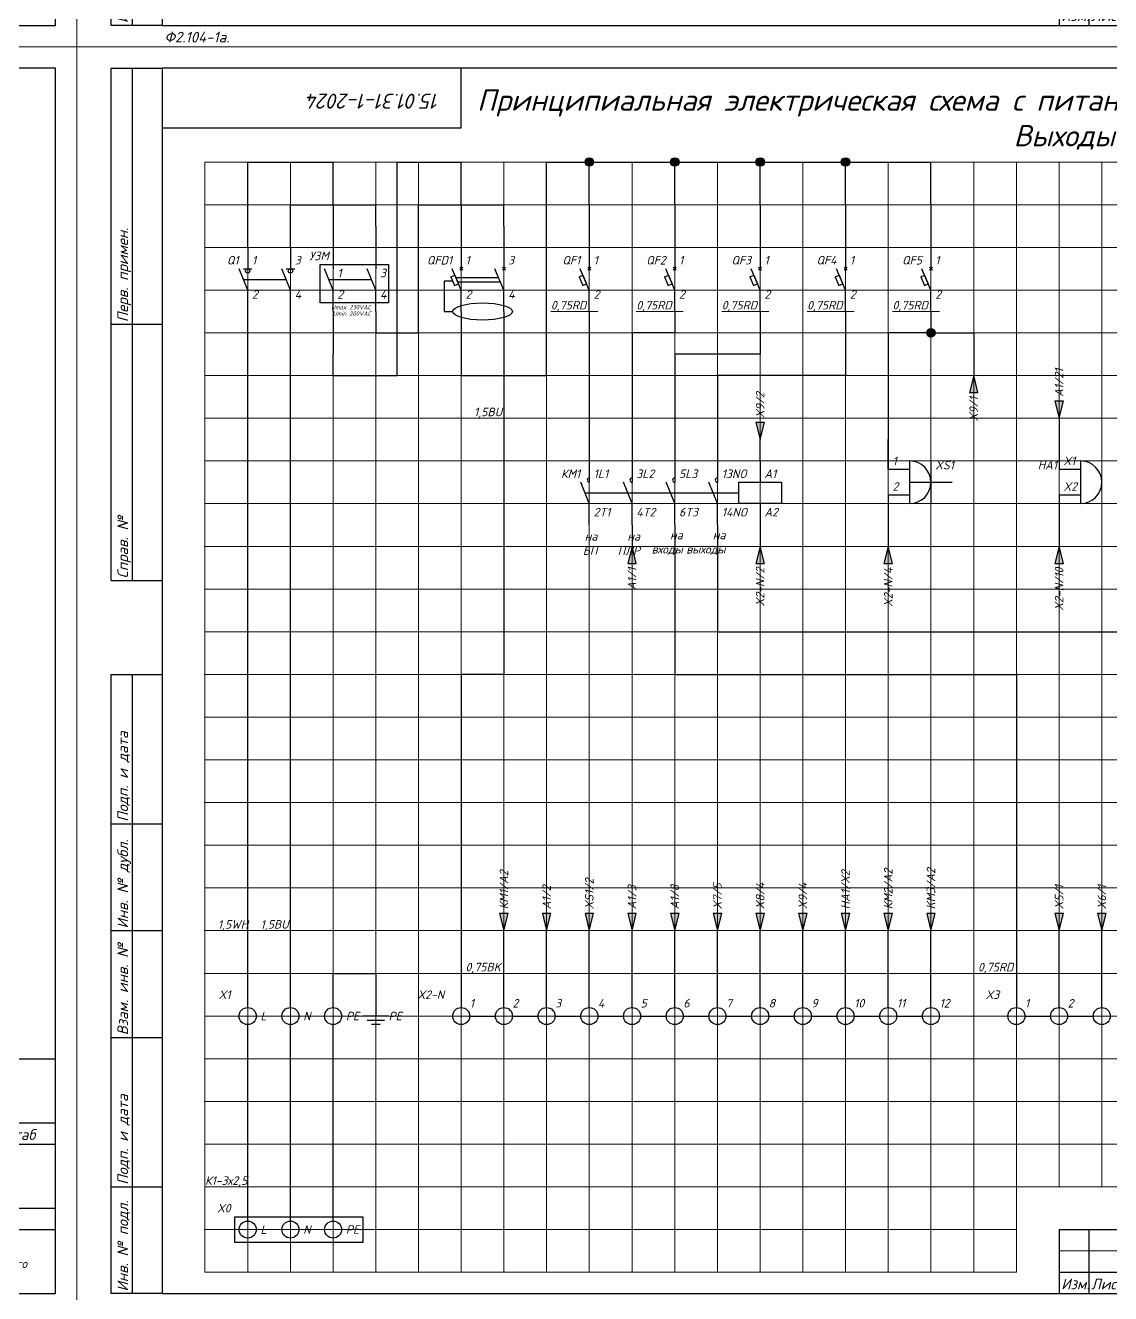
# Model space of a CAD drawing. Header units: millimetres. Extents: x 0 to 53000, y -591 to 24400.
# Drawn here: x 6307.9 to 6562.1, y 8 to 305 of the extents above; entities that cross this region are included whole.
import ezdxf
from ezdxf.enums import TextEntityAlignment as Align

# ---------------------------------------------------------------- set-up
doc = ezdxf.new("R2010")
doc.units = ezdxf.units.MM
for name, color, linetype, lineweight in [('4', 4, 'Continuous', 15), ('Основная', 7, 'Continuous', 30), ('Тонкая для кабелей', 7, 'Continuous', 15)]:
    doc.layers.add(name, color=color, linetype=linetype, lineweight=lineweight)
doc.layers.add('Привязки', color=2, linetype='Continuous', lineweight=0, plot=False, transparency=0.8)
doc.layers.add('рамка', color=253, linetype='Continuous', lineweight=5, transparency=0.8)
doc.styles.add('текст', font='isocpeui.ttf')

# ---------------------------------------------------------------- blocks, each defined once
blk = doc.blocks.new('*U109')
for p, q in [((230, 60), (415, 60)), ((415, 60), (415, 60)), ((415, 60), (415, 60)), ((295, 45), (415, 45)), ((365, 40), (415, 40)), ((365, 25), (415, 25)), ((295, 20), (415, 20))]:
    blk.add_line(p, q)
blk.add_lwpolyline([(20, 5), (415, 5), (415, 292), (20, 292)], close=True)
at = {"layer": 'Привязки'}
blk.add_lwpolyline([(0, 0), (420, 0), (420, 297), (0, 297)], close=True, dxfattribs=at)
at = {"layer": 'рамка'}
blk.add_lwpolyline([(0, 297), (420, 297), (420, 0), (0, 0)], close=True, dxfattribs=at)
at = {"style": 'текст'}
for s, height, p in [('Масштаб', 2.5, (397.5, 41)), ('А4', 0.025, (419.61, 0.01)), ('А2', 0.00833, (419.87, 0)), ('А1', 0.00625, (419.9, 0)), ('А0', 0.005, (419.92, 0))]:
    blk.add_text(s, height=height, dxfattribs=at).set_placement(p)
for tag, p, height in [('12', (90, 292), 0.00000373), ('13', (90, 292), 0.00000373), ('27', (90, 292), 0.00000522), ('29', (105, 279), 3.5), ('28', (415, 60), 0.0000438), ('ИЗМ4', (230.5, 56), 2.5), ('ЛИСТИЗМ4', (237.5, 56), 2.5), ('№ДОКУМИЗМ4', (247.5, 56), 2.5), ('ПОДПИЗМ4', (270.5, 56), 2.5), ('ДАТАИЗМ4', (285.5, 56), 2.5), ('ИЗМ3', (230.5, 51), 2.5), ('ЛИСТИЗМ3', (237.5, 51), 2.5), ('№ДОКУМИЗМ3', (247.5, 51), 2.5), ('ПОДПИЗМ3', (270.5, 51), 2.5), ('ДАТАИЗМ3', (285.5, 51), 2.5), ('ОБОЗНАЧЕНИЕ', (300, 51), 5), ('ИЗМ2', (230.5, 46), 2.5), ('ЛИСТИЗМ2', (237.5, 46), 2.5), ('№ДОКУМИЗМ2', (247.5, 46), 2.5), ('ПОДПИЗМ2', (270.5, 46), 2.5), ('ДАТАИЗМ2', (285.5, 46), 2.5), ('ИЗМ1', (230.5, 41), 2.5), ('ЛИСТИЗМ1', (237.5, 41), 2.5), ('№ДОКУМИЗМ1', (247.5, 41), 2.5), ('ПОДПИЗМ1', (270.5, 41), 2.5), ('ДАТАИЗМ1', (285.5, 41), 2.5), ('РАЗРАБ', (247.5, 31), 2.5), ('ДАТАРАЗРАБ', (285.5, 31), 2.5), ('ПРОВ', (247.5, 26), 2.5), ('ДАТАПРОВ', (285.5, 26), 2.5), ('ТКОНТР', (247.5, 21), 2.5), ('ДАТАТКОНТР', (285.5, 21), 2.5), ('ЛИСТОВ', (400.5, 21), 2.5), ('10', (230.5, 16), 2.5), ('11', (247.5, 16), 2.5), ('НКОНТР', (247.5, 11), 2.5), ('ДАТАНКОНТР', (285.5, 11), 2.5), ('УТВ', (247.5, 6), 2.5), ('ДАТАУТВ', (285.5, 6), 2.5)]:
    blk.add_attdef(tag, p, '', height=height, dxfattribs=at)
for tag, p, height, rotation in [('ОБОЗНАЧЕНИЕ-ВЕРХ', (85, 286), 3.5, 180), ('ПРИМЕНЯЕМОСТЬ', (19, 232.5), 2.5, 90), ('СПРАВ№', (19, 172.5), 2.5, 90), ('ДАТАУЧЁТАДУБЛ', (19, 115.5), 2.5, 90), ('ИНВ№ДУБЛ', (19, 90.5), 2.5, 90), ('ВЗАМИНВ№', (19, 65.5), 2.5, 90), ('ДАТАУЧЁТА', (19, 30.5), 2.5, 90), ('ИНВ№ПОДЛ', (19, 5.5), 2.5, 90)]:
    blk.add_attdef(tag, p, '', height=height, rotation=rotation, dxfattribs=at)
blk.add_attdef('30', text='', height=5, dxfattribs=at).set_placement((355, 64), align=Align.MIDDLE)
for tag, height, p in [('НАИМЕНОВАНИЕ1', 5, (330, 36)), ('НАИМЕНОВАНИЕ2', 3.5, (330, 31)), ('МАССА', 3.5, (388.5, 31)), ('МАСШТАБ', 3.5, (406, 31)), ('НАИМЕНОВАНИЕ3', 3.5, (330, 26)), ('НАИМЕНОВАНИЕ4', 2.5, (330, 21)), ('ЛИСТ', 2.5, (380.5, 21)), ('МАТЕРИАЛ1', 2.5, (330, 16)), ('ПРЕДПРИЯТИЕ1', 3.5, (390, 16)), ('МАТЕРИАЛ2', 2.5, (330, 11)), ('ПРЕДПРИЯТИЕ2', 3.5, (390, 11)), ('ПРЕДПРИЯТИЕ3', 3.5, (390.02, 6)), ('МАТЕРИАЛ3', 2.5, (330, 6))]:
    blk.add_attdef(tag, text='', height=height, dxfattribs=at).set_placement(p, align=Align.CENTER)
for tag, p in [('ЛИТЕРА', (367.5, 31)), ('ЛИТЕРА2', (372.5, 31)), ('ЛИТЕРА3', (377.5, 31))]:
    blk.add_attdef(tag, text='', height=2.5, dxfattribs=at).set_placement(p, align=Align.RIGHT)
for tag, p in [('ИНДЕКС', (367.5, 31)), ('ИНДЕКС2', (372.5, 31)), ('ИНДЕКС3', (377.5, 31))]:
    blk.add_attdef(tag, text='', height=2.5, dxfattribs=at).set_placement(p, align=Align.TOP_LEFT)
blk = doc.blocks.new('*U110')
for p, q in [((8, 232), (8, 292)), ((8, 292), (20, 292)), ((13, 232), (13, 292)), ((90, 292), (90, 292)), ((90, 292), (90, 292)), ((90, 278), (90, 292)), ((90, 292), (90, 292)), ((90, 292), (90, 292)), ((90, 292), (90, 292)), ((20, 278), (90, 278)), ((8, 232), (20, 232)), ((8, 172), (8, 232)), ((13, 172), (13, 232)), ((8, 172), (20, 172)), ((8, 115), (8, 150)), ((8, 150), (20, 150)), ((13, 115), (13, 150)), ((8, 90), (8, 115)), ((8, 115), (20, 115)), ((13, 90), (13, 115)), ((8, 65), (8, 90)), ((8, 90), (20, 90)), ((13, 65), (13, 90)), ((8, 30), (8, 65)), ((8, 65), (20, 65)), ((13, 30), (13, 65)), ((8, 5), (8, 30)), ((8, 30), (20, 30)), ((13, 5), (13, 30)), ((230, 20), (415, 20)), ((230, 20), (230, 5)), ((237, 20), (237, 5)), ((230, 10), (295, 10)), ((20, 5), (8, 5)), ((230, 5), (295, 5))]:
    blk.add_line(p, q)
blk.add_lwpolyline([(20, 5), (415, 5), (415, 292), (20, 292)], close=True)
at = {"layer": '4'}
blk.add_line((230, 15), (295, 15), dxfattribs=at)
at = {"layer": 'Привязки'}
blk.add_lwpolyline([(0, 0), (420, 0), (420, 297), (0, 297)], close=True, dxfattribs=at)
at = {"layer": 'рамка'}
blk.add_lwpolyline([(0, 297), (420, 297), (420, 0), (0, 0)], close=True, dxfattribs=at)
at = {"style": 'текст'}
for s, p in [('Перв. примен.', (12, 232.5)), ('Справ. №', (12, 172.5)), ('Подп. и дата', (12, 115.5)), ('Инв. № дубл.', (12, 90.5)), ('Взам. инв. №', (12, 65.5)), ('Подп. и дата', (12, 30.5)), ('Инв. № подл.', (12, 5.5))]:
    blk.add_text(s, height=2.5, rotation=90, dxfattribs=at).set_placement(p)
for s, height, p in [('Изм.', 2.5, (230.5, 6)), ('Лист', 2.5, (237.5, 6)), ('Ф2.104-1.', 0.005, (20, 4.99)), ('Ф2.104-1а.', 2.5, (20.5, 1))]:
    blk.add_text(s, height=height, dxfattribs=at).set_placement(p)
for tag, p, height in [('12', (90, 292), 0.00000373), ('13', (90, 292), 0.00000373), ('27', (90, 292), 0.00000522), ('29', (105, 249), 3.5), ('ИЗМ2', (230.5, 16), 2.5), ('ЛИСТИЗМ2', (237.5, 16), 2.5), ('№ДОКУМИЗМ2', (247.5, 16), 2.5), ('28', (415, 20), 0.0000438), ('ОБОЗНАЧЕНИЕ', (300, 11), 5), ('ИЗМ1', (230.5, 11), 2.5), ('ЛИСТИЗМ1', (237.5, 11), 2.5), ('№ДОКУМИЗМ1', (247.5, 11), 2.5), ('ПОДПИЗМ1', (270.5, 11), 2.5), ('ДАТАИЗМ1', (285.5, 11), 2.5), ('ДАТАНКОНТР', (285.5, 11), 2.5), ('ДАТАУТВ', (285.5, 6), 2.5), ('РАЗРАБ', (415, 5), 0.0000135), ('ЛИСТОВ', (415, 5), 0.0000135), ('ПРОВ', (415, 5), 0.0000135), ('ТКОНТР', (415, 5), 0.0000135), ('НКОНТР', (415, 5), 0.0000135), ('УТВ', (415, 5), 0.0000135), ('10', (415, 5), 0.0000135), ('11', (415, 5), 0.0000135), ('ПОДПИЗМ2', (415, 5), 0.0000135), ('ДАТАИЗМ2', (415, 5), 0.0000135), ('ИЗМ3', (415, 5), 0.0000135), ('ЛИСТИЗМ3', (415, 5), 0.0000135), ('№ДОКУМИЗМ3', (415, 5), 0.0000135), ('ПОДПИЗМ3', (415, 5), 0.0000135), ('ДАТАИЗМ3', (415, 5), 0.0000135), ('ИЗМ4', (415, 5), 0.0000135), ('ЛИСТИЗМ4', (415, 5), 0.0000135), ('№ДОКУМИЗМ4', (415, 5), 0.0000135), ('ПОДПИЗМ4', (415, 5), 0.0000135), ('ДАТАИЗМ4', (415, 5), 0.0000135), ('ДАТАРАЗРАБ', (415, 5), 0.0000135), ('ДАТАПРОВ', (415, 5), 0.0000135), ('ДАТАТКОНТР', (415, 5), 0.0000135)]:
    blk.add_attdef(tag, p, '', height=height, dxfattribs=at)
for tag, p, height, rotation in [('ОБОЗНАЧЕНИЕ-ВЕРХ', (85, 286), 3.5, 180), ('ПРИМЕНЯЕМОСТЬ', (19, 232.5), 2.5, 90), ('СПРАВ№', (19, 172.5), 2.5, 90), ('ДАТАУЧЁТАДУБЛ', (19, 115.5), 2.5, 90), ('ИНВ№ДУБЛ', (19, 90.5), 2.5, 90), ('ВЗАМИНВ№', (19, 65.5), 2.5, 90), ('ДАТАУЧЁТА', (19, 30.5), 2.5, 90), ('ИНВ№ПОДЛ', (19, 5.5), 2.5, 90)]:
    blk.add_attdef(tag, p, '', height=height, rotation=rotation, dxfattribs=at)
blk.add_attdef('30', text='', height=5, dxfattribs=at).set_placement((355, 34), align=Align.MIDDLE)
for tag, height, p in [('ЛИСТ', 2.5, (410, 9)), ('НАИМЕНОВАНИЕ1', 0.000027, (415, 5)), ('НАИМЕНОВАНИЕ2', 0.0000189, (415, 5)), ('НАИМЕНОВАНИЕ3', 0.0000189, (415, 5)), ('НАИМЕНОВАНИЕ4', 0.0000135, (415, 5)), ('МАССА', 0.0000189, (415, 5)), ('МАСШТАБ', 0.0000189, (415, 5)), ('МАТЕРИАЛ1', 0.0000135, (415, 5)), ('МАТЕРИАЛ2', 0.0000135, (415, 5)), ('МАТЕРИАЛ3', 0.0000135, (415, 5)), ('ПРЕДПРИЯТИЕ1', 0.0000189, (415, 5)), ('ПРЕДПРИЯТИЕ2', 0.0000189, (415, 5)), ('ПРЕДПРИЯТИЕ3', 0.0000189, (415, 5))]:
    blk.add_attdef(tag, text='', height=height, dxfattribs=at).set_placement(p, align=Align.CENTER)
for tag in ['ЛИТЕРА', 'ЛИТЕРА2', 'ЛИТЕРА3']:
    blk.add_attdef(tag, text='', height=0.0000135, dxfattribs=at).set_placement((415, 5), align=Align.RIGHT)
for tag in ['ИНДЕКС', 'ИНДЕКС2', 'ИНДЕКС3']:
    blk.add_attdef(tag, text='', height=0.0000135, dxfattribs=at).set_placement((415, 5), align=Align.TOP_LEFT)

msp = doc.modelspace()

# ---------------------------------------------------------------- hatches: boundary and pattern name
at = {"layer": 'Основная'}
h = msp.add_hatch(color=256, dxfattribs=at)
h.dxf.hatch_style = 1
h.paths.add_polyline_path([(6440, 273), (6440, 274, 0.414213562), (6439, 273)])
h.paths.add_polyline_path([(6441, 273, 0.414213562), (6440, 274), (6440, 273)])
h.paths.add_polyline_path([(6439, 273, 0.414213562), (6440, 272), (6440, 273)])
h.paths.add_polyline_path([(6440, 273), (6440, 272, 0.414213562), (6441, 273)])
h = msp.add_hatch(color=256, dxfattribs=at)
h.dxf.hatch_style = 1
h.paths.add_polyline_path([(6460, 273), (6460, 274, 0.414213562), (6459, 273)])
h.paths.add_polyline_path([(6461, 273, 0.414213562), (6460, 274), (6460, 273)])
h.paths.add_polyline_path([(6459, 273, 0.414213562), (6460, 272), (6460, 273)])
h.paths.add_polyline_path([(6460, 273), (6460, 272, 0.414213562), (6461, 273)])
h = msp.add_hatch(color=256, dxfattribs=at)
h.dxf.hatch_style = 1
h.paths.add_polyline_path([(6480, 273), (6480, 274, 0.414213562), (6479, 273)])
h.paths.add_polyline_path([(6481, 273, 0.414213562), (6480, 274), (6480, 273)])
h.paths.add_polyline_path([(6479, 273, 0.414213562), (6480, 272), (6480, 273)])
h.paths.add_polyline_path([(6480, 273), (6480, 272, 0.414213562), (6481, 273)])
h = msp.add_hatch(color=256, dxfattribs=at)
h.dxf.hatch_style = 1
h.paths.add_polyline_path([(6500, 273), (6500, 274, 0.414213562), (6499, 273)])
h.paths.add_polyline_path([(6501, 273, 0.414213562), (6500, 274), (6500, 273)])
h.paths.add_polyline_path([(6499, 273, 0.414213562), (6500, 272), (6500, 273)])
h.paths.add_polyline_path([(6500, 273), (6500, 272, 0.414213562), (6501, 273)])
h = msp.add_hatch(color=256, dxfattribs=at)
h.dxf.hatch_style = 1
h.paths.add_polyline_path([(6520, 233), (6520, 234, 0.414213562), (6519, 233)])
h.paths.add_polyline_path([(6521, 233, 0.414213562), (6520, 234), (6520, 233)])
h.paths.add_polyline_path([(6519, 233, 0.414213562), (6520, 232), (6520, 233)])
h.paths.add_polyline_path([(6520, 233), (6520, 232, 0.414213562), (6521, 233)])
h = msp.add_hatch(color=256, dxfattribs=at)
h.dxf.hatch_style = 1
h.paths.add_polyline_path([(6530, 223), (6529, 219), (6530, 219)])
h.paths.add_polyline_path([(6530, 223), (6530, 219), (6531, 219)])
h = msp.add_hatch(color=256, dxfattribs=at)
h.dxf.hatch_style = 1
h.paths.add_polyline_path([(6550, 213), (6551, 217), (6550, 217)])
h.paths.add_polyline_path([(6550, 213), (6550, 217), (6549, 217)])
h = msp.add_hatch(color=256, dxfattribs=at)
h.dxf.hatch_style = 1
h.paths.add_polyline_path([(6480, 208), (6481, 212), (6480, 212)])
h.paths.add_polyline_path([(6480, 208), (6480, 212), (6479, 212)])
h = msp.add_hatch(color=256, dxfattribs=at)
h.dxf.hatch_style = 1
h.paths.add_polyline_path([(6450, 183), (6449, 179), (6450, 179)])
h.paths.add_polyline_path([(6450, 183), (6450, 179), (6451, 179)])
h = msp.add_hatch(color=256, dxfattribs=at)
h.dxf.hatch_style = 1
h.paths.add_polyline_path([(6480, 183), (6479, 179), (6480, 179)])
h.paths.add_polyline_path([(6480, 183), (6480, 179), (6481, 179)])
h = msp.add_hatch(color=256, dxfattribs=at)
h.dxf.hatch_style = 1
h.paths.add_polyline_path([(6510, 183), (6509, 179), (6510, 179)])
h.paths.add_polyline_path([(6510, 183), (6510, 179), (6511, 179)])
h = msp.add_hatch(color=256, dxfattribs=at)
h.dxf.hatch_style = 1
h.paths.add_polyline_path([(6550, 183), (6549, 179), (6550, 179)])
h.paths.add_polyline_path([(6550, 183), (6550, 179), (6551, 179)])
h = msp.add_hatch(color=256, dxfattribs=at)
h.dxf.hatch_style = 1
h.paths.add_polyline_path([(6420, 93), (6421, 97), (6420, 97)])
h.paths.add_polyline_path([(6420, 93), (6420, 97), (6419, 97)])
h = msp.add_hatch(color=256, dxfattribs=at)
h.dxf.hatch_style = 1
h.paths.add_polyline_path([(6430, 93), (6431, 97), (6430, 97)])
h.paths.add_polyline_path([(6430, 93), (6430, 97), (6429, 97)])
h = msp.add_hatch(color=256, dxfattribs=at)
h.dxf.hatch_style = 1
h.paths.add_polyline_path([(6440, 93), (6441, 97), (6440, 97)])
h.paths.add_polyline_path([(6440, 93), (6440, 97), (6439, 97)])
h = msp.add_hatch(color=256, dxfattribs=at)
h.dxf.hatch_style = 1
h.paths.add_polyline_path([(6450, 93), (6451, 97), (6450, 97)])
h.paths.add_polyline_path([(6450, 93), (6450, 97), (6449, 97)])
h = msp.add_hatch(color=256, dxfattribs=at)
h.dxf.hatch_style = 1
h.paths.add_polyline_path([(6460, 93), (6461, 97), (6460, 97)])
h.paths.add_polyline_path([(6460, 93), (6460, 97), (6459, 97)])
h = msp.add_hatch(color=256, dxfattribs=at)
h.dxf.hatch_style = 1
h.paths.add_polyline_path([(6470, 93), (6471, 97), (6470, 97)])
h.paths.add_polyline_path([(6470, 93), (6470, 97), (6469, 97)])
h = msp.add_hatch(color=256, dxfattribs=at)
h.dxf.hatch_style = 1
h.paths.add_polyline_path([(6480, 93), (6481, 97), (6480, 97)])
h.paths.add_polyline_path([(6480, 93), (6480, 97), (6479, 97)])
h = msp.add_hatch(color=256, dxfattribs=at)
h.dxf.hatch_style = 1
h.paths.add_polyline_path([(6490, 93), (6491, 97), (6490, 97)])
h.paths.add_polyline_path([(6490, 93), (6490, 97), (6489, 97)])
h = msp.add_hatch(color=256, dxfattribs=at)
h.dxf.hatch_style = 1
h.paths.add_polyline_path([(6500, 93), (6501, 97), (6500, 97)])
h.paths.add_polyline_path([(6500, 93), (6500, 97), (6499, 97)])
h = msp.add_hatch(color=256, dxfattribs=at)
h.dxf.hatch_style = 1
h.paths.add_polyline_path([(6510, 93), (6511, 97), (6510, 97)])
h.paths.add_polyline_path([(6510, 93), (6510, 97), (6509, 97)])
h = msp.add_hatch(color=256, dxfattribs=at)
h.dxf.hatch_style = 1
h.paths.add_polyline_path([(6520, 93), (6521, 97), (6520, 97)])
h.paths.add_polyline_path([(6520, 93), (6520, 97), (6519, 97)])
h = msp.add_hatch(color=256, dxfattribs=at)
h.dxf.hatch_style = 1
h.paths.add_polyline_path([(6550, 93), (6551, 97), (6550, 97)])
h.paths.add_polyline_path([(6550, 93), (6550, 97), (6549, 97)])
h = msp.add_hatch(color=256, dxfattribs=at)
h.dxf.hatch_style = 1
h.paths.add_polyline_path([(6560, 93), (6561, 97), (6560, 97)])
h.paths.add_polyline_path([(6560, 93), (6560, 97), (6559, 97)])

# ---------------------------------------------------------------- linework, layer by layer
for p, q in [((6360, 273), (6380, 273)), ((6360, 263), (6360, 273)), ((6380, 263), (6380, 273)), ((6395, 273), (6410, 273)), ((6395, 263), (6395, 273)), ((6410, 263), (6410, 273)), ((6430, 273), (6520, 273)), ((6430, 263), (6430, 273)), ((6440, 263), (6440, 273)), ((6460, 263), (6460, 273)), ((6480, 263), (6480, 273)), ((6500, 263), (6500, 273)), ((6520, 263), (6520, 273)), ((6360, 253), (6360, 263)), ((6370, 263), (6390, 263)), ((6370, 258), (6370, 263)), ((6380, 263), (6380, 253)), ((6390, 258), (6390, 263)), ((6395, 228), (6395, 263)), ((6400, 263), (6420, 263)), ((6400, 258), (6400, 263)), ((6410, 263), (6410, 253)), ((6420, 258), (6420, 263)), ((6430, 223), (6430, 263)), ((6440, 263), (6440, 253)), ((6460, 263), (6460, 253)), ((6480, 263), (6480, 253)), ((6500, 263), (6500, 253)), ((6520, 263), (6520, 253)), ((6370, 253), (6370, 258)), ((6390, 258), (6390, 253)), ((6400, 233), (6400, 258)), ((6420, 258), (6420, 253)), ((6360, 253), (6360, 248)), ((6370, 253), (6370, 248)), ((6380, 253), (6380, 248)), ((6390, 253), (6390, 248)), ((6410, 253), (6410, 248)), ((6420, 253), (6420, 248)), ((6440, 253), (6440, 248)), ((6460, 253), (6460, 248)), ((6480, 253), (6480, 248)), ((6500, 253), (6500, 248)), ((6520, 253), (6520, 248)), ((6360, 243), (6358, 248)), ((6359, 248), (6361, 248)), ((6370, 243), (6368, 248)), ((6369, 248), (6371, 248)), ((6377, 249), (6393, 249)), ((6377, 240), (6377, 249)), ((6380, 243), (6378, 248)), ((6390, 243), (6388, 248)), ((6393, 249), (6393, 240)), ((6410, 243), (6407.87931, 247.94828)), ((6410.35355, 248.35355), (6409.64645, 247.64645)), ((6409.64645, 248.35355), (6410.35355, 247.64645)), ((6410, 248), (6410.35355, 248.35355)), ((6420, 243), (6417.87931, 247.94828)), ((6420.35355, 248.35355), (6419.64645, 247.64645)), ((6419.64645, 248.35355), (6420.35355, 247.64645)), ((6420, 248), (6420.35355, 248.35355)), ((6440, 243), (6437.87931, 247.94828)), ((6440.35355, 248.35355), (6439.64645, 247.64645)), ((6439.64645, 248.35355), (6440.35355, 247.64645)), ((6440, 248), (6440.35355, 248.35355)), ((6460, 243), (6457.87931, 247.94828)), ((6460.35355, 248.35355), (6459.64645, 247.64645)), ((6459.64645, 248.35355), (6460.35355, 247.64645)), ((6460, 248), (6460.35355, 248.35355)), ((6480, 243), (6477.87931, 247.94828)), ((6480.35355, 248.35355), (6479.64645, 247.64645)), ((6479.64645, 248.35355), (6480.35355, 247.64645)), ((6480, 248), (6480.35355, 248.35355)), ((6500, 243), (6497.87931, 247.94828)), ((6500.35355, 248.35355), (6499.64645, 247.64645)), ((6499.64645, 248.35355), (6500.35355, 247.64645)), ((6500, 248), (6500.35355, 248.35355)), ((6520, 243), (6517.87931, 247.94828)), ((6520.35355, 248.35355), (6519.64645, 247.64645)), ((6519.64645, 248.35355), (6520.35355, 247.64645)), ((6520, 248), (6520.35355, 248.35355)), ((6359, 245.5), (6369.00059, 245.49851)), ((6379.00059, 245.49851), (6389, 245.5)), ((6408.02051, 245.08022), (6406, 245.08022)), ((6406, 245.08022), (6406, 238)), ((6407.59194, 246.08022), (6408.51108, 246.47414)), ((6407.59194, 246.08022), (6408.44908, 244.08022)), ((6408.44908, 244.08022), (6409.36823, 244.47414)), ((6408.51108, 246.47414), (6409.36823, 244.47414)), ((6408.72537, 245.97414), (6418.72537, 245.97414)), ((6409.15394, 244.97414), (6419.15394, 244.97414)), ((6437.59194, 246.08022), (6438.51108, 246.47414)), ((6437.59194, 246.08022), (6438.44908, 244.08022)), ((6438.44908, 244.08022), (6439.36823, 244.47414)), ((6438.51108, 246.47414), (6439.36823, 244.47414)), ((6457.59194, 246.08022), (6458.51108, 246.47414)), ((6457.59194, 246.08022), (6458.44908, 244.08022)), ((6458.44908, 244.08022), (6459.36823, 244.47414)), ((6458.51108, 246.47414), (6459.36823, 244.47414)), ((6477.59194, 246.08022), (6478.51108, 246.47414)), ((6477.59194, 246.08022), (6478.44908, 244.08022)), ((6478.44908, 244.08022), (6479.36823, 244.47414)), ((6478.51108, 246.47414), (6479.36823, 244.47414)), ((6497.59194, 246.08022), (6498.51108, 246.47414)), ((6497.59194, 246.08022), (6498.44908, 244.08022)), ((6498.44908, 244.08022), (6499.36823, 244.47414)), ((6498.51108, 246.47414), (6499.36823, 244.47414)), ((6517.59194, 246.08022), (6518.51108, 246.47414)), ((6517.59194, 246.08022), (6518.44908, 244.08022)), ((6518.44908, 244.08022), (6519.36823, 244.47414)), ((6518.51108, 246.47414), (6519.36823, 244.47414)), ((6360, 238), (6360, 243)), ((6370, 238), (6370, 243)), ((6380, 238), (6380, 243)), ((6390, 238), (6390, 243)), ((6410, 238), (6410, 243)), ((6420, 238), (6420, 243)), ((6440, 238), (6440, 243)), ((6460, 238), (6460, 243)), ((6480, 238), (6480, 243)), ((6500, 238), (6500, 243)), ((6520, 238), (6520, 243)), ((6360, 75), (6360, 238)), ((6370, 75), (6370, 238)), ((6393, 240), (6377, 240)), ((6380, 238), (6380, 228)), ((6390, 238), (6390, 233)), ((6406, 238), (6408, 238)), ((6410, 238), (6410, 233)), ((6420, 238), (6420, 233)), ((6440, 238), (6440, 223)), ((6460, 238), (6460, 233)), ((6480, 238), (6480, 228)), ((6500, 238), (6500, 223)), ((6520, 238), (6520, 233)), ((6390, 233), (6400, 233)), ((6410, 233), (6410, 223)), ((6420, 233), (6420, 153)), ((6460, 233), (6450, 233)), ((6450, 233), (6450, 223)), ((6520, 233), (6510, 233)), ((6510, 233), (6510, 201)), ((6520, 233), (6530, 233)), ((6530, 233), (6530, 223)), ((6380, 223), (6380, 228)), ((6395, 223), (6395, 228)), ((6480, 228), (6460, 228)), ((6460, 228), (6460, 208)), ((6380, 223), (6395, 223)), ((6410, 223), (6430, 223)), ((6440, 223), (6440, 203)), ((6450, 223), (6450, 203)), ((6500, 223), (6470, 223)), ((6470, 223), (6470, 203)), ((6530, 223), (6529, 219)), ((6531, 219), (6530, 223)), ((6460, 218), (6460, 213)), ((6529, 219), (6531, 219)), ((6549, 217), (6550, 213)), ((6551, 217), (6549, 217)), ((6550, 213), (6551, 217)), ((6440, 213), (6440, 203)), ((6450, 213), (6450, 203)), ((6460, 213), (6460, 203)), ((6470, 213), (6470, 203)), ((6479, 212), (6480, 208)), ((6481, 212), (6479, 212)), ((6480, 208), (6481, 212)), ((6550, 213), (6550, 201)), ((6480, 203), (6480, 208)), ((6510, 201), (6510, 208)), ((6440, 203), (6440, 198)), ((6450, 203), (6450, 198)), ((6460, 203), (6460, 198)), ((6470, 203), (6470, 198)), ((6480, 203), (6480, 198)), ((6515, 203), (6515, 193)), ((6520, 203), (6520, 193)), ((6555, 203), (6555, 193)), ((6515, 201), (6510, 201)), ((6555, 201), (6550, 201)), ((6440, 193), (6438, 198)), ((6450, 193), (6448, 198)), ((6460, 193), (6458, 198)), ((6470, 193), (6468, 198)), ((6475, 198), (6485, 198)), ((6475, 193), (6475, 198)), ((6485, 198), (6485, 193)), ((6515, 198), (6525, 198)), ((6439.00059, 195.49851), (6475, 195.49851)), ((6515, 195), (6510, 195)), ((6510, 195), (6510, 188)), ((6555, 195), (6550, 195)), ((6550, 195), (6550, 188)), ((6440, 188), (6440, 193)), ((6450, 188), (6450, 193)), ((6460, 188), (6460, 193)), ((6470, 188), (6470, 193)), ((6485, 193), (6475, 193)), ((6480, 193), (6480, 183)), ((6450, 188), (6450, 183)), ((6460, 188), (6460, 153)), ((6470, 188), (6470, 163)), ((6510, 188), (6510, 183)), ((6550, 188), (6550, 183)), ((6450, 183), (6449, 179)), ((6451, 179), (6450, 183)), ((6480, 183), (6479, 179)), ((6481, 179), (6480, 183)), ((6510, 183), (6509, 179)), ((6511, 179), (6510, 183)), ((6550, 183), (6549, 179)), ((6551, 179), (6550, 183)), ((6449, 179), (6451, 179)), ((6479, 179), (6481, 179)), ((6509, 179), (6511, 179)), ((6549, 179), (6551, 179)), ((6470, 163), (6630, 163)), ((6420, 153), (6410, 153)), ((6410, 153), (6410, 83)), ((6460, 153), (6540, 153)), ((6540, 153), (6540, 83)), ((6419, 97), (6420, 93)), ((6421, 97), (6419, 97)), ((6420, 93), (6421, 97)), ((6429, 97), (6430, 93)), ((6431, 97), (6429, 97)), ((6430, 93), (6431, 97)), ((6439, 97), (6440, 93)), ((6441, 97), (6439, 97)), ((6440, 93), (6441, 97)), ((6449, 97), (6450, 93)), ((6451, 97), (6449, 97)), ((6450, 93), (6451, 97)), ((6459, 97), (6460, 93)), ((6461, 97), (6459, 97)), ((6460, 93), (6461, 97)), ((6469, 97), (6470, 93)), ((6471, 97), (6469, 97)), ((6470, 93), (6471, 97)), ((6479, 97), (6480, 93)), ((6481, 97), (6479, 97)), ((6480, 93), (6481, 97)), ((6489, 97), (6490, 93)), ((6491, 97), (6489, 97)), ((6490, 93), (6491, 97)), ((6499, 97), (6500, 93)), ((6501, 97), (6499, 97)), ((6500, 93), (6501, 97)), ((6509, 97), (6510, 93)), ((6511, 97), (6509, 97)), ((6510, 93), (6511, 97)), ((6519, 97), (6520, 93)), ((6521, 97), (6519, 97)), ((6520, 93), (6521, 97)), ((6549, 97), (6550, 93)), ((6551, 97), (6549, 97)), ((6550, 93), (6551, 97)), ((6559, 97), (6560, 93)), ((6561, 97), (6559, 97)), ((6560, 93), (6561, 97)), ((6420, 83), (6420, 93)), ((6430, 83), (6430, 93)), ((6440, 83), (6440, 93)), ((6450, 83), (6450, 93)), ((6460, 83), (6460, 93)), ((6470, 83), (6470, 93)), ((6480, 83), (6480, 93)), ((6490, 83), (6490, 93)), ((6500, 83), (6500, 93)), ((6510, 83), (6510, 93)), ((6520, 83), (6520, 93)), ((6550, 83), (6550, 93)), ((6560, 83), (6560, 93)), ((6380, 75), (6380, 83)), ((6380, 83), (6390, 83)), ((6390, 83), (6390, 73)), ((6410, 83), (6410, 75)), ((6420, 75), (6420, 83)), ((6430, 75), (6430, 83)), ((6440, 75), (6440, 83)), ((6450, 75), (6450, 83)), ((6460, 75), (6460, 83)), ((6470, 75), (6470, 83)), ((6480, 75), (6480, 83)), ((6490, 75), (6490, 83)), ((6500, 75), (6500, 83)), ((6510, 75), (6510, 83)), ((6520, 75), (6520, 83)), ((6540, 83), (6540, 75)), ((6550, 75), (6550, 83)), ((6560, 75), (6560, 83)), ((6393, 73), (6387, 73)), ((6392, 72), (6388, 72)), ((6412, 73), (6418, 73)), ((6422, 73), (6428, 73)), ((6432, 73), (6438, 73)), ((6442, 73), (6448, 73)), ((6452, 73), (6458, 73)), ((6462, 73), (6468, 73)), ((6472, 73), (6478, 73)), ((6482, 73), (6488, 73)), ((6492, 73), (6498, 73)), ((6502, 73), (6508, 73)), ((6512, 73), (6518, 73)), ((6542, 73), (6548, 73)), ((6552, 73), (6558, 73)), ((6360, 45), (6360, 71)), ((6370, 45), (6370, 71)), ((6380, 25), (6380, 71)), ((6391, 71), (6389, 71)), ((6360, 25), (6360, 45)), ((6370, 25), (6370, 45)), ((6357, 26), (6387, 26)), ((6357, 20), (6357, 26)), ((6387, 26), (6387, 20)), ((6387, 20), (6357, 20))]:
    msp.add_line(p, q, dxfattribs=at)
for centre, radius in [((6440, 273), 1), ((6460, 273), 1), ((6480, 273), 1), ((6500, 273), 1), ((6360, 247.5), 0.5), ((6370, 247.5), 0.5), ((6520, 233), 1), ((6360, 73), 2), ((6370, 73), 2), ((6380, 73), 2), ((6410, 73), 2), ((6420, 73), 2), ((6430, 73), 2), ((6440, 73), 2), ((6450, 73), 2), ((6460, 73), 2), ((6470, 73), 2), ((6480, 73), 2), ((6490, 73), 2), ((6500, 73), 2), ((6510, 73), 2), ((6520, 73), 2), ((6540, 73), 2), ((6550, 73), 2), ((6560, 73), 2), ((6360, 23), 2), ((6370, 23), 2), ((6380, 23), 2)]:
    msp.add_circle(centre, radius, dxfattribs=at)
for centre, radius, start, end in [((6515, 198), 5, 270, 90), ((6555, 198), 5, 270, 90), ((6440, 198.5), 0.5, 90, 270), ((6450, 198.5), 0.5, 90, 270), ((6460, 198.5), 0.5, 90, 270), ((6470, 198.5), 0.5, 90, 270)]:
    msp.add_arc(centre, radius, start, end, dxfattribs=at)
msp.add_ellipse((6415, 238), major_axis=(-7, 0), ratio=0.285714286, dxfattribs=at)
at = {"layer": 'Привязки'}
for p, q in [((6350, 273), (6720, 273)), ((6350, 13), (6350, 273)), ((6360, 273), (6360, 13)), ((6370, 273), (6370, 13)), ((6380, 273), (6380, 13)), ((6390, 273), (6390, 13)), ((6400, 273), (6400, 13)), ((6410, 273), (6410, 13)), ((6420, 273), (6420, 13)), ((6430, 273), (6430, 13)), ((6440, 273), (6440, 13)), ((6450, 273), (6450, 13)), ((6460, 273), (6460, 13)), ((6470, 273), (6470, 13)), ((6480, 273), (6480, 13)), ((6490, 273), (6490, 13)), ((6500, 273), (6500, 13)), ((6510, 273), (6510, 13)), ((6520, 273), (6520, 13)), ((6530, 273), (6530, 13)), ((6540, 273), (6540, 33)), ((6550, 273), (6550, 33)), ((6560, 273), (6560, 33)), ((6350, 263), (6720, 263)), ((6350, 253), (6720, 253)), ((6350, 243), (6720, 243)), ((6350, 233), (6720, 233)), ((6350, 223), (6720, 223)), ((6350, 213), (6720, 213)), ((6350, 203), (6720, 203)), ((6350, 193), (6720, 193)), ((6350, 183), (6720, 183)), ((6350, 173), (6720, 173)), ((6350, 163), (6720, 163)), ((6350, 153), (6720, 153)), ((6350, 143), (6720, 143)), ((6350, 133), (6720, 133)), ((6350, 123), (6720, 123)), ((6350, 113), (6720, 113)), ((6350, 103), (6720, 103)), ((6350, 93), (6720, 93)), ((6350, 83), (6720, 83)), ((6350, 73), (6720, 73)), ((6350, 63), (6720, 63)), ((6350, 53), (6720, 53)), ((6350, 43), (6720, 43)), ((6350, 33), (6540, 33)), ((6720, 33), (6540, 33)), ((6540, 33), (6540, 13)), ((6350, 23), (6540, 23)), ((6540, 13), (6350, 13))]:
    msp.add_line(p, q, dxfattribs=at)
at = {"layer": 'Тонкая для кабелей'}
for p, q in [((6442, 238), (6431, 238)), ((6462, 238), (6451, 238)), ((6482, 238), (6471, 238)), ((6502, 238), (6491, 238)), ((6522, 238), (6511, 238)), ((6422, 213), (6413, 213)), ((6362, 93), (6353, 93)), ((6372, 93), (6363, 93)), ((6522, 83), (6411, 83)), ((6562, 83), (6531, 83)), ((6383, 33), (6350, 33))]:
    msp.add_line(p, q, dxfattribs=at)

# ---------------------------------------------------------------- block references
for name, p in [('*U109', (5900, 300)), ('*U110', (6320, 300))]:
    msp.add_blockref(name, p)
ref = msp.add_blockref('*U109', (5900, 3))
ref.add_attrib('ПРЕДПРИЯТИЕ2', 'развития профессионального', dxfattribs={"height": 2, "style": 'текст'}).set_placement((6290, 14), align=Align.CENTER)
ref = msp.add_blockref('*U110', (6320, 3))
ref.add_attrib('ОБОЗНАЧЕНИЕ-ВЕРХ', '15.01.31-1-2024', (6405, 289), dxfattribs={"height": 3.5, "rotation": 180, "style": 'текст'})

# ---------------------------------------------------------------- texts
at = {"layer": 'Основная', "style": 'текст'}
for s, width, heights, insert, char_height, attachment_point in [('Принципиальная электрическая схема с питанием ПЛР 220VAC и питанием входов ПЛР 220VAC\\PВыходы одинарные', 333.9398066, [15.99579], (6570.0001, 289.99998), 5, 2), ('1', 3, [0], (6361, 249), 2, 7), ('3', 3, [0], (6371, 249), 2, 7), ('УЗМ', 5.8793103, [0], (6379, 250), 2, 9), ('1', 3, [0], (6411, 249), 2, 7), ('3', 3, [0], (6421, 249), 2, 7), ('1', 3, [0], (6441, 249), 2, 7), ('1', 3, [0], (6461, 249), 2, 7), ('1', 3, [0], (6481, 249), 2, 7), ('1', 3, [0], (6501, 249), 2, 7), ('1', 3, [0], (6521, 249), 2, 7), ('1', 3, [0], (6381, 246), 2, 7), ('3', 3, [0], (6391, 246), 2, 7), ('2', 3, [0], (6361, 241), 2, 7), ('4', 3, [0], (6371, 241), 2, 7), ('2', 3, [0], (6381, 241), 2, 7), ('4', 3, [0], (6391, 241), 2, 7), ('2', 3, [0], (6411, 241), 2, 7), ('4', 3, [0], (6421, 241), 2, 7), ('2', 3, [0], (6441, 241), 2, 7), ('2', 3, [0], (6461, 241), 2, 7), ('2', 3, [0], (6481, 241), 2, 7), ('2', 3, [0], (6501, 241), 2, 7), ('2', 3, [0], (6521, 241), 2, 7), ('Umax 230VAC', 12.2395477, [0], (6388.87931, 238.49676), 1, 9), ('Umin 200VAC', 14.3469034, [0], (6388.87931, 237), 1, 9), ('1', 3, [0], (6511, 202), 2, 7), ('XS1', 3, [0], (6521, 201), 2, 7), ('HA1', 3, [0], (6545, 201), 2, 7), ('X1', 3, [0], (6551, 202), 2, 7), ('КМ1', 5.8793103, [0], (6437.87931, 199), 2, 9), ('1L1', 3, [0], (6441, 199), 2, 7), ('3L2', 3, [0], (6451, 199), 2, 7), ('5L3', 3, [0], (6461, 199), 2, 7), ('13NO', 3, [0], (6471, 199), 2, 7), ('А1', 3, [0], (6481, 199), 2, 7), ('2', 3, [0], (6511, 196), 2, 7), ('X2', 3, [0], (6551, 196), 2, 7), ('2T1', 3, [0], (6441, 190), 2, 7), ('4T2', 3, [0], (6451, 190), 2, 7), ('6T3', 3, [0], (6461, 190), 2, 7), ('14NO', 3, [0], (6471, 190), 2, 7), ('А2', 3, [0], (6481, 190), 2, 7), ('X1', 10, [0], (6356, 77), 2, 9), ('X2-N', 10, [0], (6406, 77), 2, 9), ('X3', 10, [0], (6536, 77), 2, 9), ('1', 3, [0], (6412, 75), 2, 7), ('2', 3, [0], (6422, 75), 2, 7), ('3', 3, [0], (6432, 75), 2, 7), ('4', 3, [0], (6442, 75), 2, 7), ('5', 3, [0], (6452, 75), 2, 7), ('6', 3, [0], (6462, 75), 2, 7), ('7', 3, [0], (6472, 75), 2, 7), ('8', 3, [0], (6482, 75), 2, 7), ('9', 3, [0], (6492, 75), 2, 7), ('10', 3, [0], (6502, 75), 2, 7), ('11', 3, [0], (6512, 75), 2, 7), ('12', 3, [0], (6522, 75), 2, 7), ('1', 3, [0], (6542, 75), 2, 7), ('2', 3, [0], (6552, 75), 2, 7), ('L', 5, [0], (6363, 73), 2, 4), ('N', 5, [0], (6373, 73), 2, 4), ('PE', 5, [0], (6383, 73), 2, 4), ('PE', 5, [0], (6393, 73), 2, 4), ('X0', 10, [0], (6356, 27), 2, 9), ('L', 5, [0], (6363, 23), 2, 4), ('N', 5, [0], (6373, 23), 2, 4), ('PE', 5, [0], (6383, 23), 2, 4)]:
    msp.add_mtext_dynamic_manual_height_columns(s, width=width, gutter_width=200, heights=heights, dxfattribs=dict(at, insert=insert, char_height=char_height, attachment_point=attachment_point))
at = {"layer": 'Основная', "char_height": 2, "width": 3.8793103, "attachment_point": 9, "style": 'текст'}
for s, insert in [('Q1', (6357.87931, 249)), ('QFD1', (6407.87931, 249)), ('QF1', (6437.87931, 249)), ('QF2', (6457.87931, 249)), ('QF3', (6477.87931, 249)), ('QF4', (6497.87931, 249)), ('QF5', (6517.87931, 249))]:
    msp.add_mtext(s, dxfattribs=dict(at, insert=insert))
at = {"layer": 'Основная', "char_height": 2, "rotation": 90, "style": 'текст'}
for s, heights, insert, attachment_point in [('A1/21', [0], (6549, 218), 1), ('X9/2', [0], (6479, 213), 1), ('X9/1', [1.17616], (6531, 218), 9), ('А1/1', [0], (6451, 178), 9), ('X2-N/2', [0], (6481, 178), 9), ('X2-N/10', [0], (6551, 178), 9), ('X2-N/4', [0], (6511, 178), 9), ('КМ1/А2', [0], (6419, 98), 1), ('HA1/X2', [0], (6499, 98), 1), ('КМ2/A2', [0], (6509, 98), 1), ('KM3/A2', [0], (6519, 98), 1), ('XS1/2', [0], (6439, 98), 1), ('А1/8', [0], (6459, 98), 1), ('X7/5', [0], (6469, 98), 1), ('X8/4', [0], (6479, 98), 1), ('X9/4', [0], (6489, 98), 1), ('X5/1', [0], (6549, 98), 1), ('А1/2', [0], (6429, 98), 1), ('А1/3', [0], (6449, 98), 1), ('X6/1', [0], (6559, 98), 1)]:
    msp.add_mtext_dynamic_manual_height_columns(s, width=5.8793103, gutter_width=200, heights=heights, dxfattribs=dict(at, insert=insert, attachment_point=attachment_point))
at = {"layer": 'Привязки', "char_height": 2, "attachment_point": 9, "style": 'текст'}
for s, insert in [('на БП', (6441.87931, 181)), ('на ПЛР', (6451.87931, 181)), ('на входы', (6461.87931, 181)), ('на выходы', (6471.87931, 181))]:
    msp.add_mtext_dynamic_manual_height_columns(s, width=5.8793103, gutter_width=200, heights=[0], dxfattribs=dict(at, insert=insert))
at = {"layer": 'Тонкая для кабелей', "char_height": 2, "attachment_point": 7, "style": 'текст'}
for s, insert in [('0,75RD', (6431, 238)), ('0,75RD', (6451, 238)), ('0,75RD', (6471, 238)), ('0,75RD', (6491, 238)), ('0,75RD', (6511, 238)), ('1,5BU', (6413, 213)), ('1,5WH', (6353, 93)), ('1,5BU', (6363, 93)), ('0,75BK', (6411, 83)), ('0,75RD', (6531, 83)), ('К1-3х2,5', (6350, 33))]:
    msp.add_mtext_dynamic_manual_height_columns(s, width=10, gutter_width=200, heights=[0], dxfattribs=dict(at, insert=insert))

doc.saveas('drawing.dxf')
